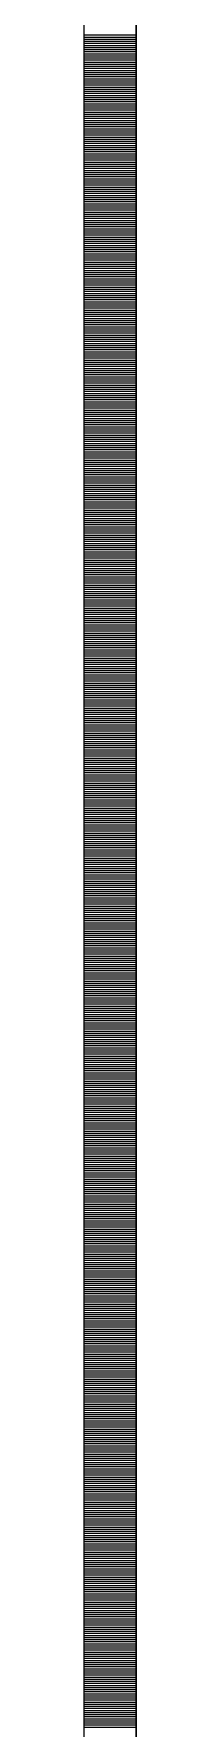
# Model space of a CAD drawing. Header units: millimetres. Extents: x -231292 to 573618, y -153144 to 564035.
# Drawn here: x 8548 to 8573, y 200129 to 200942 of the extents above; entities that cross this region are included whole.
import ezdxf

# ---------------------------------------------------------------- set-up
doc = ezdxf.new("R2010")
doc.units = ezdxf.units.MM
doc.layers.add('АР_Тонкая', color=250, linetype='Continuous', lineweight=5)
doc.layers.add('АР_Штриховка', color=250, linetype='Continuous', lineweight=0)

msp = doc.modelspace()

# ---------------------------------------------------------------- linework, layer by layer
at = {"layer": 'АР_Тонкая', "color": 18, "linetype": 'Continuous', "lineweight": 25, "true_color": 0x000000}
for p, q in [((8548.243, 263866.253), (8548.243, 187666.253)), ((8573.243, 263866.253), (8573.243, 187666.253)), ((8573.243, 187666.253), (8573.243, 263866.253))]:
    msp.add_line(p, q, dxfattribs=at)
at = {"layer": 'АР_Штриховка', "color": 18, "linetype": 'Continuous', "lineweight": 25, "true_color": 0x000000}
for p, q in [((8548.243, 200941.002), (8573.243, 200941.002)), ((8548.243, 200940.002), (8573.243, 200940.002)), ((8548.243, 200939.002), (8573.243, 200939.002)), ((8548.243, 200938.002), (8573.243, 200938.002)), ((8548.243, 200937.002), (8573.243, 200937.002)), ((8548.243, 200936.002), (8573.243, 200936.002)), ((8548.243, 200935.002), (8573.243, 200935.002)), ((8548.243, 200934.002), (8573.243, 200934.002)), ((8548.243, 200933.002), (8573.243, 200933.002)), ((8548.243, 200932.002), (8573.243, 200932.002)), ((8548.243, 200931.002), (8573.243, 200931.002)), ((8548.243, 200930.002), (8573.243, 200930.002)), ((8548.243, 200929.002), (8573.243, 200929.002)), ((8548.243, 200928.002), (8573.243, 200928.002)), ((8548.243, 200927.002), (8573.243, 200927.002)), ((8548.243, 200926.002), (8573.243, 200926.002)), ((8548.243, 200925.002), (8573.243, 200925.002)), ((8548.243, 200924.002), (8573.243, 200924.002)), ((8548.243, 200923.002), (8573.243, 200923.002)), ((8548.243, 200922.002), (8573.243, 200922.002)), ((8548.243, 200921.002), (8573.243, 200921.002)), ((8548.243, 200920.002), (8573.243, 200920.002)), ((8548.243, 200919.002), (8573.243, 200919.002)), ((8548.243, 200918.002), (8573.243, 200918.002)), ((8548.243, 200917.002), (8573.243, 200917.002)), ((8548.243, 200916.002), (8573.243, 200916.002)), ((8548.243, 200915.002), (8573.243, 200915.002)), ((8548.243, 200914.002), (8573.243, 200914.002)), ((8548.243, 200913.002), (8573.243, 200913.002)), ((8548.243, 200912.002), (8573.243, 200912.002)), ((8548.243, 200911.002), (8573.243, 200911.002)), ((8548.243, 200910.002), (8573.243, 200910.002)), ((8548.243, 200909.002), (8573.243, 200909.002)), ((8548.243, 200908.002), (8573.243, 200908.002)), ((8548.243, 200907.002), (8573.243, 200907.002)), ((8548.243, 200906.002), (8573.243, 200906.002)), ((8548.243, 200905.002), (8573.243, 200905.002)), ((8548.243, 200904.002), (8573.243, 200904.002)), ((8548.243, 200903.002), (8573.243, 200903.002)), ((8548.243, 200902.002), (8573.243, 200902.002)), ((8548.243, 200901.002), (8573.243, 200901.002)), ((8548.243, 200900.002), (8573.243, 200900.002)), ((8548.243, 200899.002), (8573.243, 200899.002)), ((8548.243, 200898.002), (8573.243, 200898.002)), ((8548.243, 200897.002), (8573.243, 200897.002)), ((8548.243, 200896.002), (8573.243, 200896.002)), ((8548.243, 200895.002), (8573.243, 200895.002)), ((8548.243, 200894.002), (8573.243, 200894.002)), ((8548.243, 200893.002), (8573.243, 200893.002)), ((8548.243, 200892.002), (8573.243, 200892.002)), ((8548.243, 200891.002), (8573.243, 200891.002)), ((8548.243, 200890.002), (8573.243, 200890.002)), ((8548.243, 200889.002), (8573.243, 200889.002)), ((8548.243, 200888.002), (8573.243, 200888.002)), ((8548.243, 200887.002), (8573.243, 200887.002)), ((8548.243, 200886.002), (8573.243, 200886.002)), ((8548.243, 200885.002), (8573.243, 200885.002)), ((8548.243, 200884.002), (8573.243, 200884.002)), ((8548.243, 200883.002), (8573.243, 200883.002)), ((8548.243, 200882.002), (8573.243, 200882.002)), ((8548.243, 200881.002), (8573.243, 200881.002)), ((8548.243, 200880.002), (8573.243, 200880.002)), ((8548.243, 200879.002), (8573.243, 200879.002)), ((8548.243, 200878.002), (8573.243, 200878.002)), ((8548.243, 200877.002), (8573.243, 200877.002)), ((8548.243, 200876.002), (8573.243, 200876.002)), ((8548.243, 200875.002), (8573.243, 200875.002)), ((8548.243, 200874.002), (8573.243, 200874.002)), ((8548.243, 200873.002), (8573.243, 200873.002)), ((8548.243, 200872.002), (8573.243, 200872.002)), ((8548.243, 200871.002), (8573.243, 200871.002)), ((8548.243, 200870.002), (8573.243, 200870.002)), ((8548.243, 200869.002), (8573.243, 200869.002)), ((8548.243, 200868.002), (8573.243, 200868.002)), ((8548.243, 200867.002), (8573.243, 200867.002)), ((8548.243, 200866.002), (8573.243, 200866.002)), ((8548.243, 200865.002), (8573.243, 200865.002)), ((8548.243, 200864.002), (8573.243, 200864.002)), ((8548.243, 200863.002), (8573.243, 200863.002)), ((8548.243, 200862.002), (8573.243, 200862.002)), ((8548.243, 200861.002), (8573.243, 200861.002)), ((8548.243, 200860.002), (8573.243, 200860.002)), ((8548.243, 200859.002), (8573.243, 200859.002)), ((8548.243, 200858.002), (8573.243, 200858.002)), ((8548.243, 200857.002), (8573.243, 200857.002)), ((8548.243, 200856.002), (8573.243, 200856.002)), ((8548.243, 200855.002), (8573.243, 200855.002)), ((8548.243, 200854.002), (8573.243, 200854.002)), ((8548.243, 200853.002), (8573.243, 200853.002)), ((8548.243, 200852.002), (8573.243, 200852.002)), ((8548.243, 200851.002), (8573.243, 200851.002)), ((8548.243, 200850.002), (8573.243, 200850.002)), ((8548.243, 200849.002), (8573.243, 200849.002)), ((8548.243, 200848.002), (8573.243, 200848.002)), ((8548.243, 200847.002), (8573.243, 200847.002)), ((8548.243, 200846.002), (8573.243, 200846.002)), ((8548.243, 200845.002), (8573.243, 200845.002)), ((8548.243, 200844.002), (8573.243, 200844.002)), ((8548.243, 200843.002), (8573.243, 200843.002)), ((8548.243, 200842.002), (8573.243, 200842.002)), ((8548.243, 200841.002), (8573.243, 200841.002)), ((8548.243, 200840.002), (8573.243, 200840.002)), ((8548.243, 200839.002), (8573.243, 200839.002)), ((8548.243, 200838.002), (8573.243, 200838.002)), ((8548.243, 200837.002), (8573.243, 200837.002)), ((8548.243, 200836.002), (8573.243, 200836.002)), ((8548.243, 200835.002), (8573.243, 200835.002)), ((8548.243, 200834.002), (8573.243, 200834.002)), ((8548.243, 200833.002), (8573.243, 200833.002)), ((8548.243, 200832.002), (8573.243, 200832.002)), ((8548.243, 200831.002), (8573.243, 200831.002)), ((8548.243, 200830.002), (8573.243, 200830.002)), ((8548.243, 200829.002), (8573.243, 200829.002)), ((8548.243, 200828.002), (8573.243, 200828.002)), ((8548.243, 200827.002), (8573.243, 200827.002)), ((8548.243, 200826.002), (8573.243, 200826.002)), ((8548.243, 200825.002), (8573.243, 200825.002)), ((8548.243, 200824.002), (8573.243, 200824.002)), ((8548.243, 200823.002), (8573.243, 200823.002)), ((8548.243, 200822.002), (8573.243, 200822.002)), ((8548.243, 200821.002), (8573.243, 200821.002)), ((8548.243, 200820.002), (8573.243, 200820.002)), ((8548.243, 200819.002), (8573.243, 200819.002)), ((8548.243, 200818.002), (8573.243, 200818.002)), ((8548.243, 200817.002), (8573.243, 200817.002)), ((8548.243, 200816.002), (8573.243, 200816.002)), ((8548.243, 200815.002), (8573.243, 200815.002)), ((8548.243, 200814.002), (8573.243, 200814.002)), ((8548.243, 200813.002), (8573.243, 200813.002)), ((8548.243, 200812.002), (8573.243, 200812.002)), ((8548.243, 200811.002), (8573.243, 200811.002)), ((8548.243, 200810.002), (8573.243, 200810.002)), ((8548.243, 200809.002), (8573.243, 200809.002)), ((8548.243, 200808.002), (8573.243, 200808.002)), ((8548.243, 200807.002), (8573.243, 200807.002)), ((8548.243, 200806.002), (8573.243, 200806.002)), ((8548.243, 200805.002), (8573.243, 200805.002)), ((8548.243, 200804.002), (8573.243, 200804.002)), ((8548.243, 200803.002), (8573.243, 200803.002)), ((8548.243, 200802.002), (8573.243, 200802.002)), ((8548.243, 200801.002), (8573.243, 200801.002)), ((8548.243, 200800.002), (8573.243, 200800.002)), ((8548.243, 200799.002), (8573.243, 200799.002)), ((8548.243, 200798.002), (8573.243, 200798.002)), ((8548.243, 200797.002), (8573.243, 200797.002)), ((8548.243, 200796.002), (8573.243, 200796.002)), ((8548.243, 200795.002), (8573.243, 200795.002)), ((8548.243, 200794.002), (8573.243, 200794.002)), ((8548.243, 200793.002), (8573.243, 200793.002)), ((8548.243, 200792.002), (8573.243, 200792.002)), ((8548.243, 200791.002), (8573.243, 200791.002)), ((8548.243, 200790.002), (8573.243, 200790.002)), ((8548.243, 200789.002), (8573.243, 200789.002)), ((8548.243, 200788.002), (8573.243, 200788.002)), ((8548.243, 200787.002), (8573.243, 200787.002)), ((8548.243, 200786.002), (8573.243, 200786.002)), ((8548.243, 200785.002), (8573.243, 200785.002)), ((8548.243, 200784.002), (8573.243, 200784.002)), ((8548.243, 200783.002), (8573.243, 200783.002)), ((8548.243, 200782.002), (8573.243, 200782.002)), ((8548.243, 200781.002), (8573.243, 200781.002)), ((8548.243, 200780.002), (8573.243, 200780.002)), ((8548.243, 200779.002), (8573.243, 200779.002)), ((8548.243, 200778.002), (8573.243, 200778.002)), ((8548.243, 200777.002), (8573.243, 200777.002)), ((8548.243, 200776.002), (8573.243, 200776.002)), ((8548.243, 200775.002), (8573.243, 200775.002)), ((8548.243, 200774.002), (8573.243, 200774.002)), ((8548.243, 200773.002), (8573.243, 200773.002)), ((8548.243, 200772.002), (8573.243, 200772.002)), ((8548.243, 200771.002), (8573.243, 200771.002)), ((8548.243, 200770.002), (8573.243, 200770.002)), ((8548.243, 200769.002), (8573.243, 200769.002)), ((8548.243, 200768.002), (8573.243, 200768.002)), ((8548.243, 200767.002), (8573.243, 200767.002)), ((8548.243, 200766.002), (8573.243, 200766.002)), ((8548.243, 200765.002), (8573.243, 200765.002)), ((8548.243, 200764.002), (8573.243, 200764.002)), ((8548.243, 200763.002), (8573.243, 200763.002)), ((8548.243, 200762.002), (8573.243, 200762.002)), ((8548.243, 200761.002), (8573.243, 200761.002)), ((8548.243, 200760.002), (8573.243, 200760.002)), ((8548.243, 200759.002), (8573.243, 200759.002)), ((8548.243, 200758.002), (8573.243, 200758.002)), ((8548.243, 200757.002), (8573.243, 200757.002)), ((8548.243, 200756.002), (8573.243, 200756.002)), ((8548.243, 200755.002), (8573.243, 200755.002)), ((8548.243, 200754.002), (8573.243, 200754.002)), ((8548.243, 200753.002), (8573.243, 200753.002)), ((8548.243, 200752.002), (8573.243, 200752.002)), ((8548.243, 200751.002), (8573.243, 200751.002)), ((8548.243, 200750.002), (8573.243, 200750.002)), ((8548.243, 200749.002), (8573.243, 200749.002)), ((8548.243, 200748.002), (8573.243, 200748.002)), ((8548.243, 200747.002), (8573.243, 200747.002)), ((8548.243, 200746.002), (8573.243, 200746.002)), ((8548.243, 200745.002), (8573.243, 200745.002)), ((8548.243, 200744.002), (8573.243, 200744.002)), ((8548.243, 200743.002), (8573.243, 200743.002)), ((8548.243, 200742.002), (8573.243, 200742.002)), ((8548.243, 200741.002), (8573.243, 200741.002)), ((8548.243, 200740.002), (8573.243, 200740.002)), ((8548.243, 200739.002), (8573.243, 200739.002)), ((8548.243, 200738.002), (8573.243, 200738.002)), ((8548.243, 200737.002), (8573.243, 200737.002)), ((8548.243, 200736.002), (8573.243, 200736.002)), ((8548.243, 200735.002), (8573.243, 200735.002)), ((8548.243, 200734.002), (8573.243, 200734.002)), ((8548.243, 200733.002), (8573.243, 200733.002)), ((8548.243, 200732.002), (8573.243, 200732.002)), ((8548.243, 200731.002), (8573.243, 200731.002)), ((8548.243, 200730.002), (8573.243, 200730.002)), ((8548.243, 200729.002), (8573.243, 200729.002)), ((8548.243, 200728.002), (8573.243, 200728.002)), ((8548.243, 200727.002), (8573.243, 200727.002)), ((8548.243, 200726.002), (8573.243, 200726.002)), ((8548.243, 200725.002), (8573.243, 200725.002)), ((8548.243, 200724.002), (8573.243, 200724.002)), ((8548.243, 200723.002), (8573.243, 200723.002)), ((8548.243, 200722.002), (8573.243, 200722.002)), ((8548.243, 200721.002), (8573.243, 200721.002)), ((8548.243, 200720.002), (8573.243, 200720.002)), ((8548.243, 200719.002), (8573.243, 200719.002)), ((8548.243, 200718.002), (8573.243, 200718.002)), ((8548.243, 200717.002), (8573.243, 200717.002)), ((8548.243, 200716.002), (8573.243, 200716.002)), ((8548.243, 200715.002), (8573.243, 200715.002)), ((8548.243, 200714.002), (8573.243, 200714.002)), ((8548.243, 200713.002), (8573.243, 200713.002)), ((8548.243, 200712.002), (8573.243, 200712.002)), ((8548.243, 200711.002), (8573.243, 200711.002)), ((8548.243, 200710.002), (8573.243, 200710.002)), ((8548.243, 200709.002), (8573.243, 200709.002)), ((8548.243, 200708.002), (8573.243, 200708.002)), ((8548.243, 200707.002), (8573.243, 200707.002)), ((8548.243, 200706.002), (8573.243, 200706.002)), ((8548.243, 200705.002), (8573.243, 200705.002)), ((8548.243, 200704.002), (8573.243, 200704.002)), ((8548.243, 200703.002), (8573.243, 200703.002)), ((8548.243, 200702.002), (8573.243, 200702.002)), ((8548.243, 200701.002), (8573.243, 200701.002)), ((8548.243, 200700.002), (8573.243, 200700.002)), ((8548.243, 200699.002), (8573.243, 200699.002)), ((8548.243, 200698.002), (8573.243, 200698.002)), ((8548.243, 200697.002), (8573.243, 200697.002)), ((8548.243, 200696.002), (8573.243, 200696.002)), ((8548.243, 200695.002), (8573.243, 200695.002)), ((8548.243, 200694.002), (8573.243, 200694.002)), ((8548.243, 200693.002), (8573.243, 200693.002)), ((8548.243, 200692.002), (8573.243, 200692.002)), ((8548.243, 200691.002), (8573.243, 200691.002)), ((8548.243, 200690.002), (8573.243, 200690.002)), ((8548.243, 200689.002), (8573.243, 200689.002)), ((8548.243, 200688.002), (8573.243, 200688.002)), ((8548.243, 200687.002), (8573.243, 200687.002)), ((8548.243, 200686.002), (8573.243, 200686.002)), ((8548.243, 200685.002), (8573.243, 200685.002)), ((8548.243, 200684.002), (8573.243, 200684.002)), ((8548.243, 200683.002), (8573.243, 200683.002)), ((8548.243, 200682.002), (8573.243, 200682.002)), ((8548.243, 200681.002), (8573.243, 200681.002)), ((8548.243, 200680.002), (8573.243, 200680.002)), ((8548.243, 200679.002), (8573.243, 200679.002)), ((8548.243, 200678.002), (8573.243, 200678.002)), ((8548.243, 200677.002), (8573.243, 200677.002)), ((8548.243, 200676.002), (8573.243, 200676.002)), ((8548.243, 200675.002), (8573.243, 200675.002)), ((8548.243, 200674.002), (8573.243, 200674.002)), ((8548.243, 200673.002), (8573.243, 200673.002)), ((8548.243, 200672.002), (8573.243, 200672.002)), ((8548.243, 200671.002), (8573.243, 200671.002)), ((8548.243, 200670.002), (8573.243, 200670.002)), ((8548.243, 200669.002), (8573.243, 200669.002)), ((8548.243, 200668.002), (8573.243, 200668.002)), ((8548.243, 200667.002), (8573.243, 200667.002)), ((8548.243, 200666.002), (8573.243, 200666.002)), ((8548.243, 200665.002), (8573.243, 200665.002)), ((8548.243, 200664.002), (8573.243, 200664.002)), ((8548.243, 200663.002), (8573.243, 200663.002)), ((8548.243, 200662.002), (8573.243, 200662.002)), ((8548.243, 200661.002), (8573.243, 200661.002)), ((8548.243, 200660.002), (8573.243, 200660.002)), ((8548.243, 200659.002), (8573.243, 200659.002)), ((8548.243, 200658.002), (8573.243, 200658.002)), ((8548.243, 200657.002), (8573.243, 200657.002)), ((8548.243, 200656.002), (8573.243, 200656.002)), ((8548.243, 200655.002), (8573.243, 200655.002)), ((8548.243, 200654.002), (8573.243, 200654.002)), ((8548.243, 200653.002), (8573.243, 200653.002)), ((8548.243, 200652.002), (8573.243, 200652.002)), ((8548.243, 200651.002), (8573.243, 200651.002)), ((8548.243, 200650.002), (8573.243, 200650.002)), ((8548.243, 200649.002), (8573.243, 200649.002)), ((8548.243, 200648.002), (8573.243, 200648.002)), ((8548.243, 200647.002), (8573.243, 200647.002)), ((8548.243, 200646.002), (8573.243, 200646.002)), ((8548.243, 200645.002), (8573.243, 200645.002)), ((8548.243, 200644.002), (8573.243, 200644.002)), ((8548.243, 200643.002), (8573.243, 200643.002)), ((8548.243, 200642.002), (8573.243, 200642.002)), ((8548.243, 200641.002), (8573.243, 200641.002)), ((8548.243, 200640.002), (8573.243, 200640.002)), ((8548.243, 200639.002), (8573.243, 200639.002)), ((8548.243, 200638.002), (8573.243, 200638.002)), ((8548.243, 200637.002), (8573.243, 200637.002)), ((8548.243, 200636.002), (8573.243, 200636.002)), ((8548.243, 200635.002), (8573.243, 200635.002)), ((8548.243, 200634.002), (8573.243, 200634.002)), ((8548.243, 200633.002), (8573.243, 200633.002)), ((8548.243, 200632.002), (8573.243, 200632.002)), ((8548.243, 200631.002), (8573.243, 200631.002)), ((8548.243, 200630.002), (8573.243, 200630.002)), ((8548.243, 200629.002), (8573.243, 200629.002)), ((8548.243, 200628.002), (8573.243, 200628.002)), ((8548.243, 200627.002), (8573.243, 200627.002)), ((8548.243, 200626.002), (8573.243, 200626.002)), ((8548.243, 200625.002), (8573.243, 200625.002)), ((8548.243, 200624.002), (8573.243, 200624.002)), ((8548.243, 200623.002), (8573.243, 200623.002)), ((8548.243, 200622.002), (8573.243, 200622.002)), ((8548.243, 200621.002), (8573.243, 200621.002)), ((8548.243, 200620.002), (8573.243, 200620.002)), ((8548.243, 200619.002), (8573.243, 200619.002)), ((8548.243, 200618.002), (8573.243, 200618.002)), ((8548.243, 200617.002), (8573.243, 200617.002)), ((8548.243, 200616.002), (8573.243, 200616.002)), ((8548.243, 200615.002), (8573.243, 200615.002)), ((8548.243, 200614.002), (8573.243, 200614.002)), ((8548.243, 200613.002), (8573.243, 200613.002)), ((8548.243, 200612.002), (8573.243, 200612.002)), ((8548.243, 200611.002), (8573.243, 200611.002)), ((8548.243, 200610.002), (8573.243, 200610.002)), ((8548.243, 200609.002), (8573.243, 200609.002)), ((8548.243, 200608.002), (8573.243, 200608.002)), ((8548.243, 200607.002), (8573.243, 200607.002)), ((8548.243, 200606.002), (8573.243, 200606.002)), ((8548.243, 200605.002), (8573.243, 200605.002)), ((8548.243, 200604.002), (8573.243, 200604.002)), ((8548.243, 200603.002), (8573.243, 200603.002)), ((8548.243, 200602.002), (8573.243, 200602.002)), ((8548.243, 200601.002), (8573.243, 200601.002)), ((8548.243, 200600.002), (8573.243, 200600.002)), ((8548.243, 200599.002), (8573.243, 200599.002)), ((8548.243, 200598.002), (8573.243, 200598.002)), ((8548.243, 200597.002), (8573.243, 200597.002)), ((8548.243, 200596.002), (8573.243, 200596.002)), ((8548.243, 200595.002), (8573.243, 200595.002)), ((8548.243, 200594.002), (8573.243, 200594.002)), ((8548.243, 200593.002), (8573.243, 200593.002)), ((8548.243, 200592.002), (8573.243, 200592.002)), ((8548.243, 200591.002), (8573.243, 200591.002)), ((8548.243, 200590.002), (8573.243, 200590.002)), ((8548.243, 200589.002), (8573.243, 200589.002)), ((8548.243, 200588.002), (8573.243, 200588.002)), ((8548.243, 200587.002), (8573.243, 200587.002)), ((8548.243, 200586.002), (8573.243, 200586.002)), ((8548.243, 200585.002), (8573.243, 200585.002)), ((8548.243, 200584.002), (8573.243, 200584.002)), ((8548.243, 200583.002), (8573.243, 200583.002)), ((8548.243, 200582.002), (8573.243, 200582.002)), ((8548.243, 200581.002), (8573.243, 200581.002)), ((8548.243, 200580.002), (8573.243, 200580.002)), ((8548.243, 200579.002), (8573.243, 200579.002)), ((8548.243, 200578.002), (8573.243, 200578.002)), ((8548.243, 200577.002), (8573.243, 200577.002)), ((8548.243, 200576.002), (8573.243, 200576.002)), ((8548.243, 200575.002), (8573.243, 200575.002)), ((8548.243, 200574.002), (8573.243, 200574.002)), ((8548.243, 200573.002), (8573.243, 200573.002)), ((8548.243, 200572.002), (8573.243, 200572.002)), ((8548.243, 200571.002), (8573.243, 200571.002)), ((8548.243, 200570.002), (8573.243, 200570.002)), ((8548.243, 200569.002), (8573.243, 200569.002)), ((8548.243, 200568.002), (8573.243, 200568.002)), ((8548.243, 200567.002), (8573.243, 200567.002)), ((8548.243, 200566.002), (8573.243, 200566.002)), ((8548.243, 200565.002), (8573.243, 200565.002)), ((8548.243, 200564.002), (8573.243, 200564.002)), ((8548.243, 200563.002), (8573.243, 200563.002)), ((8548.243, 200562.002), (8573.243, 200562.002)), ((8548.243, 200561.002), (8573.243, 200561.002)), ((8548.243, 200560.002), (8573.243, 200560.002)), ((8548.243, 200559.002), (8573.243, 200559.002)), ((8548.243, 200558.002), (8573.243, 200558.002)), ((8548.243, 200557.002), (8573.243, 200557.002)), ((8548.243, 200556.002), (8573.243, 200556.002)), ((8548.243, 200555.002), (8573.243, 200555.002)), ((8548.243, 200554.002), (8573.243, 200554.002)), ((8548.243, 200553.002), (8573.243, 200553.002)), ((8548.243, 200552.002), (8573.243, 200552.002)), ((8548.243, 200551.002), (8573.243, 200551.002)), ((8548.243, 200550.002), (8573.243, 200550.002)), ((8548.243, 200549.002), (8573.243, 200549.002)), ((8548.243, 200548.002), (8573.243, 200548.002)), ((8548.243, 200547.002), (8573.243, 200547.002)), ((8548.243, 200546.002), (8573.243, 200546.002)), ((8548.243, 200545.002), (8573.243, 200545.002)), ((8548.243, 200544.002), (8573.243, 200544.002)), ((8548.243, 200543.002), (8573.243, 200543.002)), ((8548.243, 200542.002), (8573.243, 200542.002)), ((8548.243, 200541.002), (8573.243, 200541.002)), ((8548.243, 200540.002), (8573.243, 200540.002)), ((8548.243, 200539.002), (8573.243, 200539.002)), ((8548.243, 200538.002), (8573.243, 200538.002)), ((8548.243, 200537.002), (8573.243, 200537.002)), ((8548.243, 200536.002), (8573.243, 200536.002)), ((8548.243, 200535.002), (8573.243, 200535.002)), ((8548.243, 200534.002), (8573.243, 200534.002)), ((8548.243, 200533.002), (8573.243, 200533.002)), ((8548.243, 200532.002), (8573.243, 200532.002)), ((8548.243, 200531.002), (8573.243, 200531.002)), ((8548.243, 200530.002), (8573.243, 200530.002)), ((8548.243, 200529.002), (8573.243, 200529.002)), ((8548.243, 200528.002), (8573.243, 200528.002)), ((8548.243, 200527.002), (8573.243, 200527.002)), ((8548.243, 200526.002), (8573.243, 200526.002)), ((8548.243, 200525.002), (8573.243, 200525.002)), ((8548.243, 200524.002), (8573.243, 200524.002)), ((8548.243, 200523.002), (8573.243, 200523.002)), ((8548.243, 200522.002), (8573.243, 200522.002)), ((8548.243, 200521.002), (8573.243, 200521.002)), ((8548.243, 200520.002), (8573.243, 200520.002)), ((8548.243, 200519.002), (8573.243, 200519.002)), ((8548.243, 200518.002), (8573.243, 200518.002)), ((8548.243, 200517.002), (8573.243, 200517.002)), ((8548.243, 200516.002), (8573.243, 200516.002)), ((8548.243, 200515.002), (8573.243, 200515.002)), ((8548.243, 200514.002), (8573.243, 200514.002)), ((8548.243, 200513.002), (8573.243, 200513.002)), ((8548.243, 200512.002), (8573.243, 200512.002)), ((8548.243, 200511.002), (8573.243, 200511.002)), ((8548.243, 200510.002), (8573.243, 200510.002)), ((8548.243, 200509.002), (8573.243, 200509.002)), ((8548.243, 200508.002), (8573.243, 200508.002)), ((8548.243, 200507.002), (8573.243, 200507.002)), ((8548.243, 200506.002), (8573.243, 200506.002)), ((8548.243, 200505.002), (8573.243, 200505.002)), ((8548.243, 200504.002), (8573.243, 200504.002)), ((8548.243, 200503.002), (8573.243, 200503.002)), ((8548.243, 200502.002), (8573.243, 200502.002)), ((8548.243, 200501.002), (8573.243, 200501.002)), ((8548.243, 200500.002), (8573.243, 200500.002)), ((8548.243, 200499.002), (8573.243, 200499.002)), ((8548.243, 200498.002), (8573.243, 200498.002)), ((8548.243, 200497.002), (8573.243, 200497.002)), ((8548.243, 200496.002), (8573.243, 200496.002)), ((8548.243, 200495.002), (8573.243, 200495.002)), ((8548.243, 200494.002), (8573.243, 200494.002)), ((8548.243, 200493.002), (8573.243, 200493.002)), ((8548.243, 200492.002), (8573.243, 200492.002)), ((8548.243, 200491.002), (8573.243, 200491.002)), ((8548.243, 200490.002), (8573.243, 200490.002)), ((8548.243, 200489.002), (8573.243, 200489.002)), ((8548.243, 200488.002), (8573.243, 200488.002)), ((8548.243, 200487.002), (8573.243, 200487.002)), ((8548.243, 200486.002), (8573.243, 200486.002)), ((8548.243, 200485.002), (8573.243, 200485.002)), ((8548.243, 200484.002), (8573.243, 200484.002)), ((8548.243, 200483.002), (8573.243, 200483.002)), ((8548.243, 200482.002), (8573.243, 200482.002)), ((8548.243, 200481.002), (8573.243, 200481.002)), ((8548.243, 200480.002), (8573.243, 200480.002)), ((8548.243, 200479.002), (8573.243, 200479.002)), ((8548.243, 200478.002), (8573.243, 200478.002)), ((8548.243, 200477.002), (8573.243, 200477.002)), ((8548.243, 200476.002), (8573.243, 200476.002)), ((8548.243, 200475.002), (8573.243, 200475.002)), ((8548.243, 200474.002), (8573.243, 200474.002)), ((8548.243, 200473.002), (8573.243, 200473.002)), ((8548.243, 200472.002), (8573.243, 200472.002)), ((8548.243, 200471.002), (8573.243, 200471.002)), ((8548.243, 200470.002), (8573.243, 200470.002)), ((8548.243, 200469.002), (8573.243, 200469.002)), ((8548.243, 200468.002), (8573.243, 200468.002)), ((8548.243, 200467.002), (8573.243, 200467.002)), ((8548.243, 200466.002), (8573.243, 200466.002)), ((8548.243, 200465.002), (8573.243, 200465.002)), ((8548.243, 200464.002), (8573.243, 200464.002)), ((8548.243, 200463.002), (8573.243, 200463.002)), ((8548.243, 200462.002), (8573.243, 200462.002)), ((8548.243, 200461.002), (8573.243, 200461.002)), ((8548.243, 200460.002), (8573.243, 200460.002)), ((8548.243, 200459.002), (8573.243, 200459.002)), ((8548.243, 200458.002), (8573.243, 200458.002)), ((8548.243, 200457.002), (8573.243, 200457.002)), ((8548.243, 200456.002), (8573.243, 200456.002)), ((8548.243, 200455.002), (8573.243, 200455.002)), ((8548.243, 200454.002), (8573.243, 200454.002)), ((8548.243, 200453.002), (8573.243, 200453.002)), ((8548.243, 200452.002), (8573.243, 200452.002)), ((8548.243, 200451.002), (8573.243, 200451.002)), ((8548.243, 200450.002), (8573.243, 200450.002)), ((8548.243, 200449.002), (8573.243, 200449.002)), ((8548.243, 200448.002), (8573.243, 200448.002)), ((8548.243, 200447.002), (8573.243, 200447.002)), ((8548.243, 200446.002), (8573.243, 200446.002)), ((8548.243, 200445.002), (8573.243, 200445.002)), ((8548.243, 200444.002), (8573.243, 200444.002)), ((8548.243, 200443.002), (8573.243, 200443.002)), ((8548.243, 200442.002), (8573.243, 200442.002)), ((8548.243, 200441.002), (8573.243, 200441.002)), ((8548.243, 200440.002), (8573.243, 200440.002)), ((8548.243, 200439.002), (8573.243, 200439.002)), ((8548.243, 200438.002), (8573.243, 200438.002)), ((8548.243, 200437.002), (8573.243, 200437.002)), ((8548.243, 200436.002), (8573.243, 200436.002)), ((8548.243, 200435.002), (8573.243, 200435.002)), ((8548.243, 200434.002), (8573.243, 200434.002)), ((8548.243, 200433.002), (8573.243, 200433.002)), ((8548.243, 200432.002), (8573.243, 200432.002)), ((8548.243, 200431.002), (8573.243, 200431.002)), ((8548.243, 200430.002), (8573.243, 200430.002)), ((8548.243, 200429.002), (8573.243, 200429.002)), ((8548.243, 200428.002), (8573.243, 200428.002)), ((8548.243, 200427.002), (8573.243, 200427.002)), ((8548.243, 200426.002), (8573.243, 200426.002)), ((8548.243, 200425.002), (8573.243, 200425.002)), ((8548.243, 200424.002), (8573.243, 200424.002)), ((8548.243, 200423.002), (8573.243, 200423.002)), ((8548.243, 200422.002), (8573.243, 200422.002)), ((8548.243, 200421.002), (8573.243, 200421.002)), ((8548.243, 200420.002), (8573.243, 200420.002)), ((8548.243, 200419.002), (8573.243, 200419.002)), ((8548.243, 200418.002), (8573.243, 200418.002)), ((8548.243, 200417.002), (8573.243, 200417.002)), ((8548.243, 200416.002), (8573.243, 200416.002)), ((8548.243, 200415.002), (8573.243, 200415.002)), ((8548.243, 200414.002), (8573.243, 200414.002)), ((8548.243, 200413.002), (8573.243, 200413.002)), ((8548.243, 200412.002), (8573.243, 200412.002)), ((8548.243, 200411.002), (8573.243, 200411.002)), ((8548.243, 200410.002), (8573.243, 200410.002)), ((8548.243, 200409.002), (8573.243, 200409.002)), ((8548.243, 200408.002), (8573.243, 200408.002)), ((8548.243, 200407.002), (8573.243, 200407.002)), ((8548.243, 200406.002), (8573.243, 200406.002)), ((8548.243, 200405.002), (8573.243, 200405.002)), ((8548.243, 200404.002), (8573.243, 200404.002)), ((8548.243, 200403.002), (8573.243, 200403.002)), ((8548.243, 200402.002), (8573.243, 200402.002)), ((8548.243, 200401.002), (8573.243, 200401.002)), ((8548.243, 200400.002), (8573.243, 200400.002)), ((8548.243, 200399.002), (8573.243, 200399.002)), ((8548.243, 200398.002), (8573.243, 200398.002)), ((8548.243, 200397.002), (8573.243, 200397.002)), ((8548.243, 200396.002), (8573.243, 200396.002)), ((8548.243, 200395.002), (8573.243, 200395.002)), ((8548.243, 200394.002), (8573.243, 200394.002)), ((8548.243, 200393.002), (8573.243, 200393.002)), ((8548.243, 200392.002), (8573.243, 200392.002)), ((8548.243, 200391.002), (8573.243, 200391.002)), ((8548.243, 200390.002), (8573.243, 200390.002)), ((8548.243, 200389.002), (8573.243, 200389.002)), ((8548.243, 200388.002), (8573.243, 200388.002)), ((8548.243, 200387.002), (8573.243, 200387.002)), ((8548.243, 200386.002), (8573.243, 200386.002)), ((8548.243, 200385.002), (8573.243, 200385.002)), ((8548.243, 200384.002), (8573.243, 200384.002)), ((8548.243, 200383.002), (8573.243, 200383.002)), ((8548.243, 200382.002), (8573.243, 200382.002)), ((8548.243, 200381.002), (8573.243, 200381.002)), ((8548.243, 200380.002), (8573.243, 200380.002)), ((8548.243, 200379.002), (8573.243, 200379.002)), ((8548.243, 200378.002), (8573.243, 200378.002)), ((8548.243, 200377.002), (8573.243, 200377.002)), ((8548.243, 200376.002), (8573.243, 200376.002)), ((8548.243, 200375.002), (8573.243, 200375.002)), ((8548.243, 200374.002), (8573.243, 200374.002)), ((8548.243, 200373.002), (8573.243, 200373.002)), ((8548.243, 200372.002), (8573.243, 200372.002)), ((8548.243, 200371.002), (8573.243, 200371.002)), ((8548.243, 200370.002), (8573.243, 200370.002)), ((8548.243, 200369.002), (8573.243, 200369.002)), ((8548.243, 200368.002), (8573.243, 200368.002)), ((8548.243, 200367.002), (8573.243, 200367.002)), ((8548.243, 200366.002), (8573.243, 200366.002)), ((8548.243, 200365.002), (8573.243, 200365.002)), ((8548.243, 200364.002), (8573.243, 200364.002)), ((8548.243, 200363.002), (8573.243, 200363.002)), ((8548.243, 200362.002), (8573.243, 200362.002)), ((8548.243, 200361.002), (8573.243, 200361.002)), ((8548.243, 200360.002), (8573.243, 200360.002)), ((8548.243, 200359.002), (8573.243, 200359.002)), ((8548.243, 200358.002), (8573.243, 200358.002)), ((8548.243, 200357.002), (8573.243, 200357.002)), ((8548.243, 200356.002), (8573.243, 200356.002)), ((8548.243, 200355.002), (8573.243, 200355.002)), ((8548.243, 200354.002), (8573.243, 200354.002)), ((8548.243, 200353.002), (8573.243, 200353.002)), ((8548.243, 200352.002), (8573.243, 200352.002)), ((8548.243, 200351.002), (8573.243, 200351.002)), ((8548.243, 200350.002), (8573.243, 200350.002)), ((8548.243, 200349.002), (8573.243, 200349.002)), ((8548.243, 200348.002), (8573.243, 200348.002)), ((8548.243, 200347.002), (8573.243, 200347.002)), ((8548.243, 200346.002), (8573.243, 200346.002)), ((8548.243, 200345.002), (8573.243, 200345.002)), ((8548.243, 200344.002), (8573.243, 200344.002)), ((8548.243, 200343.002), (8573.243, 200343.002)), ((8548.243, 200342.002), (8573.243, 200342.002)), ((8548.243, 200341.002), (8573.243, 200341.002)), ((8548.243, 200340.002), (8573.243, 200340.002)), ((8548.243, 200339.002), (8573.243, 200339.002)), ((8548.243, 200338.002), (8573.243, 200338.002)), ((8548.243, 200337.002), (8573.243, 200337.002)), ((8548.243, 200336.002), (8573.243, 200336.002)), ((8548.243, 200335.002), (8573.243, 200335.002)), ((8548.243, 200334.002), (8573.243, 200334.002)), ((8548.243, 200333.002), (8573.243, 200333.002)), ((8548.243, 200332.002), (8573.243, 200332.002)), ((8548.243, 200331.002), (8573.243, 200331.002)), ((8548.243, 200330.002), (8573.243, 200330.002)), ((8548.243, 200329.002), (8573.243, 200329.002)), ((8548.243, 200328.002), (8573.243, 200328.002)), ((8548.243, 200327.002), (8573.243, 200327.002)), ((8548.243, 200326.002), (8573.243, 200326.002)), ((8548.243, 200325.002), (8573.243, 200325.002)), ((8548.243, 200324.002), (8573.243, 200324.002)), ((8548.243, 200323.002), (8573.243, 200323.002)), ((8548.243, 200322.002), (8573.243, 200322.002)), ((8548.243, 200321.002), (8573.243, 200321.002)), ((8548.243, 200320.002), (8573.243, 200320.002)), ((8548.243, 200319.002), (8573.243, 200319.002)), ((8548.243, 200318.002), (8573.243, 200318.002)), ((8548.243, 200317.002), (8573.243, 200317.002)), ((8548.243, 200316.002), (8573.243, 200316.002)), ((8548.243, 200315.002), (8573.243, 200315.002)), ((8548.243, 200314.002), (8573.243, 200314.002)), ((8548.243, 200313.002), (8573.243, 200313.002)), ((8548.243, 200312.002), (8573.243, 200312.002)), ((8548.243, 200311.002), (8573.243, 200311.002)), ((8548.243, 200310.002), (8573.243, 200310.002)), ((8548.243, 200309.002), (8573.243, 200309.002)), ((8548.243, 200308.002), (8573.243, 200308.002)), ((8548.243, 200307.002), (8573.243, 200307.002)), ((8548.243, 200306.002), (8573.243, 200306.002)), ((8548.243, 200305.002), (8573.243, 200305.002)), ((8548.243, 200304.002), (8573.243, 200304.002)), ((8548.243, 200303.002), (8573.243, 200303.002)), ((8548.243, 200302.002), (8573.243, 200302.002)), ((8548.243, 200301.002), (8573.243, 200301.002)), ((8548.243, 200300.002), (8573.243, 200300.002)), ((8548.243, 200299.002), (8573.243, 200299.002)), ((8548.243, 200298.002), (8573.243, 200298.002)), ((8548.243, 200297.002), (8573.243, 200297.002)), ((8548.243, 200296.002), (8573.243, 200296.002)), ((8548.243, 200295.002), (8573.243, 200295.002)), ((8548.243, 200294.002), (8573.243, 200294.002)), ((8548.243, 200293.002), (8573.243, 200293.002)), ((8548.243, 200292.002), (8573.243, 200292.002)), ((8548.243, 200291.002), (8573.243, 200291.002)), ((8548.243, 200290.002), (8573.243, 200290.002)), ((8548.243, 200289.002), (8573.243, 200289.002)), ((8548.243, 200288.002), (8573.243, 200288.002)), ((8548.243, 200287.002), (8573.243, 200287.002)), ((8548.243, 200286.002), (8573.243, 200286.002)), ((8548.243, 200285.002), (8573.243, 200285.002)), ((8548.243, 200284.002), (8573.243, 200284.002)), ((8548.243, 200283.002), (8573.243, 200283.002)), ((8548.243, 200282.002), (8573.243, 200282.002)), ((8548.243, 200281.002), (8573.243, 200281.002)), ((8548.243, 200280.002), (8573.243, 200280.002)), ((8548.243, 200279.002), (8573.243, 200279.002)), ((8548.243, 200278.002), (8573.243, 200278.002)), ((8548.243, 200277.002), (8573.243, 200277.002)), ((8548.243, 200276.002), (8573.243, 200276.002)), ((8548.243, 200275.002), (8573.243, 200275.002)), ((8548.243, 200274.002), (8573.243, 200274.002)), ((8548.243, 200273.002), (8573.243, 200273.002)), ((8548.243, 200272.002), (8573.243, 200272.002)), ((8548.243, 200271.002), (8573.243, 200271.002)), ((8548.243, 200270.002), (8573.243, 200270.002)), ((8548.243, 200269.002), (8573.243, 200269.002)), ((8548.243, 200268.002), (8573.243, 200268.002)), ((8548.243, 200267.002), (8573.243, 200267.002)), ((8548.243, 200266.002), (8573.243, 200266.002)), ((8548.243, 200265.002), (8573.243, 200265.002)), ((8548.243, 200264.002), (8573.243, 200264.002)), ((8548.243, 200263.002), (8573.243, 200263.002)), ((8548.243, 200262.002), (8573.243, 200262.002)), ((8548.243, 200261.002), (8573.243, 200261.002)), ((8548.243, 200260.002), (8573.243, 200260.002)), ((8548.243, 200259.002), (8573.243, 200259.002)), ((8548.243, 200258.002), (8573.243, 200258.002)), ((8548.243, 200257.002), (8573.243, 200257.002)), ((8548.243, 200256.002), (8573.243, 200256.002)), ((8548.243, 200255.002), (8573.243, 200255.002)), ((8548.243, 200254.002), (8573.243, 200254.002)), ((8548.243, 200253.002), (8573.243, 200253.002)), ((8548.243, 200252.002), (8573.243, 200252.002)), ((8548.243, 200251.002), (8573.243, 200251.002)), ((8548.243, 200250.002), (8573.243, 200250.002)), ((8548.243, 200249.002), (8573.243, 200249.002)), ((8548.243, 200248.002), (8573.243, 200248.002)), ((8548.243, 200247.002), (8573.243, 200247.002)), ((8548.243, 200246.002), (8573.243, 200246.002)), ((8548.243, 200245.002), (8573.243, 200245.002)), ((8548.243, 200244.002), (8573.243, 200244.002)), ((8548.243, 200243.002), (8573.243, 200243.002)), ((8548.243, 200242.002), (8573.243, 200242.002)), ((8548.243, 200241.002), (8573.243, 200241.002)), ((8548.243, 200240.002), (8573.243, 200240.002)), ((8548.243, 200239.002), (8573.243, 200239.002)), ((8548.243, 200238.002), (8573.243, 200238.002)), ((8548.243, 200237.002), (8573.243, 200237.002)), ((8548.243, 200236.002), (8573.243, 200236.002)), ((8548.243, 200235.002), (8573.243, 200235.002)), ((8548.243, 200234.002), (8573.243, 200234.002)), ((8548.243, 200233.002), (8573.243, 200233.002)), ((8548.243, 200232.002), (8573.243, 200232.002)), ((8548.243, 200231.002), (8573.243, 200231.002)), ((8548.243, 200230.002), (8573.243, 200230.002)), ((8548.243, 200229.002), (8573.243, 200229.002)), ((8548.243, 200228.002), (8573.243, 200228.002)), ((8548.243, 200227.002), (8573.243, 200227.002)), ((8548.243, 200226.002), (8573.243, 200226.002)), ((8548.243, 200225.002), (8573.243, 200225.002)), ((8548.243, 200224.002), (8573.243, 200224.002)), ((8548.243, 200223.002), (8573.243, 200223.002)), ((8548.243, 200222.002), (8573.243, 200222.002)), ((8548.243, 200221.002), (8573.243, 200221.002)), ((8548.243, 200220.002), (8573.243, 200220.002)), ((8548.243, 200219.002), (8573.243, 200219.002)), ((8548.243, 200218.002), (8573.243, 200218.002)), ((8548.243, 200217.002), (8573.243, 200217.002)), ((8548.243, 200216.002), (8573.243, 200216.002)), ((8548.243, 200215.002), (8573.243, 200215.002)), ((8548.243, 200214.002), (8573.243, 200214.002)), ((8548.243, 200213.002), (8573.243, 200213.002)), ((8548.243, 200212.002), (8573.243, 200212.002)), ((8548.243, 200211.002), (8573.243, 200211.002)), ((8548.243, 200210.002), (8573.243, 200210.002)), ((8548.243, 200209.002), (8573.243, 200209.002)), ((8548.243, 200208.002), (8573.243, 200208.002)), ((8548.243, 200207.002), (8573.243, 200207.002)), ((8548.243, 200206.002), (8573.243, 200206.002)), ((8548.243, 200205.002), (8573.243, 200205.002)), ((8548.243, 200204.002), (8573.243, 200204.002)), ((8548.243, 200203.002), (8573.243, 200203.002)), ((8548.243, 200202.002), (8573.243, 200202.002)), ((8548.243, 200201.002), (8573.243, 200201.002)), ((8548.243, 200200.002), (8573.243, 200200.002)), ((8548.243, 200199.002), (8573.243, 200199.002)), ((8548.243, 200198.002), (8573.243, 200198.002)), ((8548.243, 200197.002), (8573.243, 200197.002)), ((8548.243, 200196.002), (8573.243, 200196.002)), ((8548.243, 200195.002), (8573.243, 200195.002)), ((8548.243, 200194.002), (8573.243, 200194.002)), ((8548.243, 200193.002), (8573.243, 200193.002)), ((8548.243, 200192.002), (8573.243, 200192.002)), ((8548.243, 200191.002), (8573.243, 200191.002)), ((8548.243, 200190.002), (8573.243, 200190.002)), ((8548.243, 200189.002), (8573.243, 200189.002)), ((8548.243, 200188.002), (8573.243, 200188.002)), ((8548.243, 200187.002), (8573.243, 200187.002)), ((8548.243, 200186.002), (8573.243, 200186.002)), ((8548.243, 200185.002), (8573.243, 200185.002)), ((8548.243, 200184.002), (8573.243, 200184.002)), ((8548.243, 200183.002), (8573.243, 200183.002)), ((8548.243, 200182.002), (8573.243, 200182.002)), ((8548.243, 200181.002), (8573.243, 200181.002)), ((8548.243, 200180.002), (8573.243, 200180.002)), ((8548.243, 200179.002), (8573.243, 200179.002)), ((8548.243, 200178.002), (8573.243, 200178.002)), ((8548.243, 200177.002), (8573.243, 200177.002)), ((8548.243, 200176.002), (8573.243, 200176.002)), ((8548.243, 200175.002), (8573.243, 200175.002)), ((8548.243, 200174.002), (8573.243, 200174.002)), ((8548.243, 200173.002), (8573.243, 200173.002)), ((8548.243, 200172.002), (8573.243, 200172.002)), ((8548.243, 200171.002), (8573.243, 200171.002)), ((8548.243, 200170.002), (8573.243, 200170.002)), ((8548.243, 200169.002), (8573.243, 200169.002)), ((8548.243, 200168.002), (8573.243, 200168.002)), ((8548.243, 200167.002), (8573.243, 200167.002)), ((8548.243, 200166.002), (8573.243, 200166.002)), ((8548.243, 200165.002), (8573.243, 200165.002)), ((8548.243, 200164.002), (8573.243, 200164.002)), ((8548.243, 200163.002), (8573.243, 200163.002)), ((8548.243, 200162.002), (8573.243, 200162.002)), ((8548.243, 200161.002), (8573.243, 200161.002)), ((8548.243, 200160.002), (8573.243, 200160.002)), ((8548.243, 200159.002), (8573.243, 200159.002)), ((8548.243, 200158.002), (8573.243, 200158.002)), ((8548.243, 200157.002), (8573.243, 200157.002)), ((8548.243, 200156.002), (8573.243, 200156.002)), ((8548.243, 200155.002), (8573.243, 200155.002)), ((8548.243, 200154.002), (8573.243, 200154.002)), ((8548.243, 200153.002), (8573.243, 200153.002)), ((8548.243, 200152.002), (8573.243, 200152.002)), ((8548.243, 200151.002), (8573.243, 200151.002)), ((8548.243, 200150.002), (8573.243, 200150.002)), ((8548.243, 200149.002), (8573.243, 200149.002)), ((8548.243, 200148.002), (8573.243, 200148.002)), ((8548.243, 200147.002), (8573.243, 200147.002)), ((8548.243, 200146.002), (8573.243, 200146.002)), ((8548.243, 200145.002), (8573.243, 200145.002)), ((8548.243, 200144.002), (8573.243, 200144.002)), ((8548.243, 200143.002), (8573.243, 200143.002)), ((8548.243, 200142.002), (8573.243, 200142.002)), ((8548.243, 200141.002), (8573.243, 200141.002)), ((8548.243, 200140.002), (8573.243, 200140.002)), ((8548.243, 200139.002), (8573.243, 200139.002)), ((8548.243, 200138.002), (8573.243, 200138.002)), ((8548.243, 200137.002), (8573.243, 200137.002)), ((8548.243, 200136.002), (8573.243, 200136.002)), ((8548.243, 200135.002), (8573.243, 200135.002)), ((8548.243, 200134.002), (8573.243, 200134.002)), ((8548.243, 200133.002), (8573.243, 200133.002)), ((8548.243, 200132.002), (8573.243, 200132.002)), ((8548.243, 200131.002), (8573.243, 200131.002)), ((8548.243, 200130.002), (8573.243, 200130.002)), ((8548.243, 200129.002), (8573.243, 200129.002))]:
    msp.add_line(p, q, dxfattribs=at)

doc.saveas('drawing.dxf')
